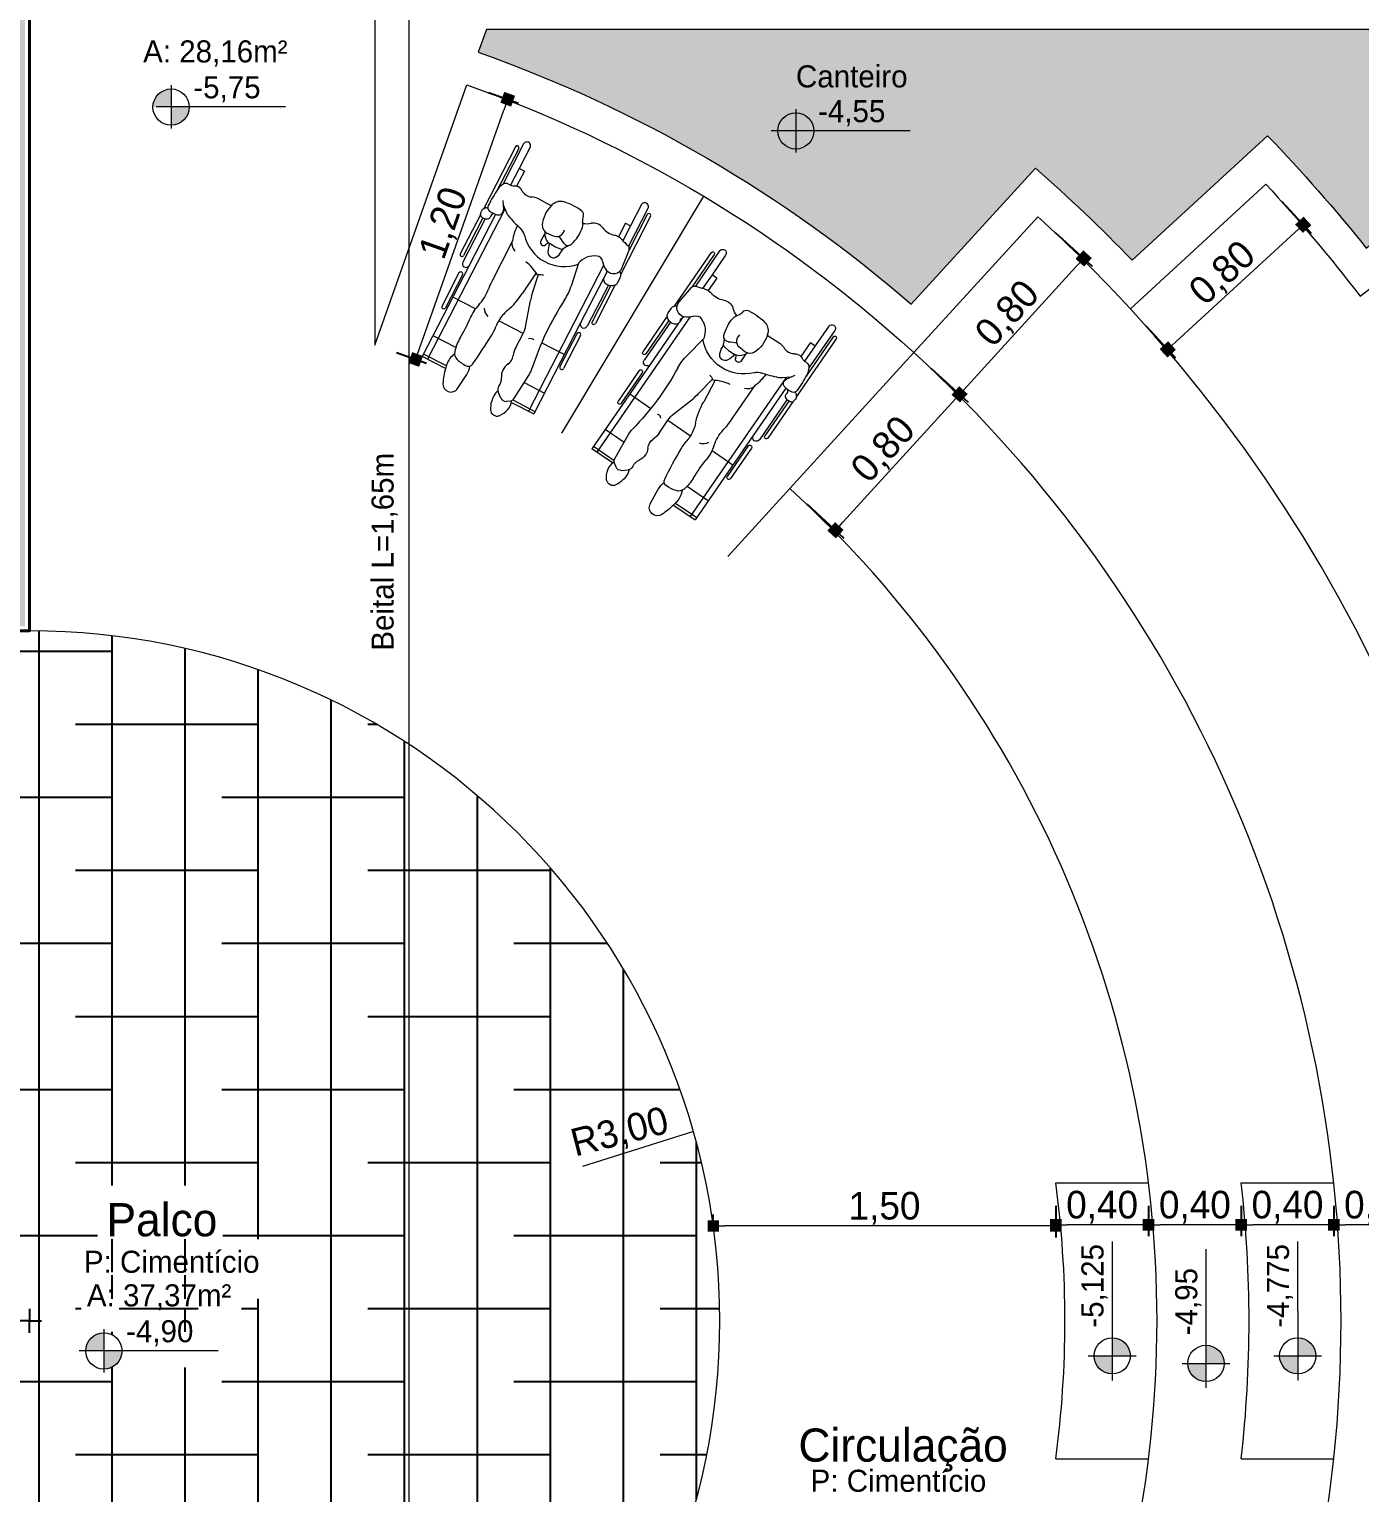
# Model space of a CAD drawing. Header units: millimetres. Extents: x 3006 to 6000, y 1661 to 3774.
# Drawn here: x 3761.3 to 3767.09, y 1871.82 to 1878.18 of the extents above; entities that cross this region are included whole.
import ezdxf

# ---------------------------------------------------------------- set-up
doc = ezdxf.new("R2010")
doc.units = ezdxf.units.MM
doc.header["$LTSCALE"] = 10
for name, color, linetype, lineweight in [('.10', 200, 'Continuous', 9), ('.15', 150, 'Continuous', 15), ('.20', 130, 'Continuous', 20), ('.40', 20, 'Continuous', 40), ('COTAS', 230, 'Continuous', 15), ('MARCAÇÕES', 230, 'Continuous', 15)]:
    doc.layers.add(name, color=color, linetype=linetype, lineweight=lineweight)
doc.layers.add('.20 hachura', color=185, linetype='Continuous')
doc.layers.add('Escrita', color=34, linetype='Continuous')
doc.layers.add('Verde', color=7, linetype='Continuous', true_color=0x136734)
doc.styles.add('Texto Wilian', font='himalaya.ttf')
doc.dimstyles.new('Cota 1-75 Exter WMJ', dxfattribs={"dimtxt": 0.12, "dimasz": 0.05, "dimexe": 0.05, "dimexo": 0.1, "dimgap": 0.002, "dimtad": 1, "dimzin": 1, "dimtxsty": 'Texto Wilian', "dimblk": 'BOXFILLED', "dimcen": 2.5, "dimclrd": 230, "dimclre": 230, "dimclrt": 104, "dimazin": 0, "dimtfac": 1, "dimtix": 1, "dimtmove": 0, "dimatfit": 3, "dimfxl": 0.3, "dimfxlon": 1, "dimlwd": 20, "dimarcsym": 1})
doc.dimstyles.new('Cota 1-75 Interna WMJ', dxfattribs={"dimtxt": 0.12, "dimasz": 0.01, "dimexe": 1.25, "dimexo": 0.625, "dimgap": 0.05, "dimtad": 1, "dimzin": 1, "dimtxsty": 'Texto Wilian', "dimcen": 0, "dimse1": 1, "dimse2": 1, "dimsd1": 1, "dimsd2": 1, "dimclrd": 106, "dimclrt": 104, "dimazin": 0, "dimtfac": 1, "dimtix": 1, "dimtmove": 0, "dimatfit": 3, "dimfxl": 1, "dimlwd": 35, "dimarcsym": 2})

# ---------------------------------------------------------------- blocks, each defined once
blk = doc.blocks.new('cadeira de rodas')
at = {"layer": 'Verde', "color": 106, "lineweight": 9}
for p, q in [((3729.3176, 1869.0425), (3729.4153, 1869.1011)), ((3729.6442, 1868.719), (3729.4153, 1869.1011)), ((3729.2163, 1869.0441), (3729.2464, 1868.9786)), ((3729.3256, 1869.0334), (3729.4214, 1869.0908)), ((3729.7709, 1868.4583), (3729.3935, 1869.088)), ((3729.3716, 1868.9565), (3729.4675, 1869.0139)), ((3729.0813, 1868.9067), (3729.1104, 1868.9021)), ((3729.6249, 1868.7654), (3729.5423, 1868.9033)), ((3729.6397, 1868.7742), (3729.5571, 1868.9121)), ((3729.0413, 1868.8769), (3728.9479, 1868.821)), ((3729.0472, 1868.8666), (3728.9541, 1868.8108)), ((3729.049, 1868.8604), (3729.1032, 1868.7485)), ((3729.0578, 1868.8947), (3729.0492, 1868.8778)), ((3729.4692, 1868.7955), (3729.5643, 1868.8525)), ((3729.1769, 1868.439), (3728.9479, 1868.821)), ((3729.3361, 1868.2227), (3728.9697, 1868.8341)), ((3729.0855, 1868.785), (3729.0002, 1868.7339)), ((3729.2346, 1868.7351), (3729.2695, 1868.6761)), ((3729.2697, 1868.6759), (3729.3718, 1868.7371)), ((3729.7726, 1868.5048), (3729.6442, 1868.719)), ((3729.7801, 1868.554), (3729.6715, 1868.7353)), ((3729.7884, 1868.56), (3729.6941, 1868.7174)), ((3729.8057, 1868.5621), (3729.7077, 1868.7256)), ((3729.2934, 1868.6469), (3729.374, 1868.5741)), ((3729.636, 1868.5034), (3729.5332, 1868.6728)), ((3729.1303, 1868.469), (3729.0477, 1868.6069)), ((3729.1452, 1868.4779), (3729.0625, 1868.6158)), ((3729.0969, 1868.5724), (3729.1921, 1868.6295)), ((3729.4627, 1868.4887), (3729.4196, 1868.5862)), ((3729.4517, 1868.4859), (3729.3938, 1868.5537)), ((3729.8079, 1868.5602), (3729.8172, 1868.5497)), ((3729.8204, 1868.5399), (3729.8195, 1868.5296)), ((3729.977, 1868.2762), (3729.8202, 1868.5377)), ((3729.7899, 1868.4556), (3729.7541, 1868.4606)), ((3729.8077, 1868.4461), (3729.7719, 1868.4652)), ((3729.7836, 1868.4565), (3729.7857, 1868.4578)), ((3729.2529, 1868.2503), (3729.1497, 1868.4227)), ((3729.2455, 1868.2429), (3729.1548, 1868.3943)), ((3729.2885, 1868.2527), (3729.1769, 1868.439)), ((3729.5887, 1868.3667), (3729.5713, 1868.3983)), ((3729.9633, 1868.2681), (3729.8563, 1868.4466)), ((3729.9685, 1868.2397), (3729.8663, 1868.4102)), ((3729.2379, 1868.2247), (3729.1412, 1868.3861)), ((3729.4019, 1868.311), (3729.3343, 1868.3898)), ((3729.4907, 1868.3063), (3729.4898, 1868.3287)), ((3729.5155, 1868.359), (3729.4969, 1868.3442)), ((3729.517, 1868.3599), (3729.5381, 1868.3712)), ((3729.5465, 1868.3746), (3729.5451, 1868.3903)), ((3729.5843, 1868.3575), (3729.5637, 1868.3436)), ((3729.5958, 1868.3626), (3729.5815, 1868.3707)), ((3729.8658, 1868.2998), (3729.8282, 1868.3626)), ((3729.8876, 1868.3129), (3729.846, 1868.3823)), ((3729.6768, 1868.2797), (3729.7346, 1868.3127)), ((3729.8658, 1868.2998), (3729.8876, 1868.3129)), ((3729.9413, 1868.2234), (3729.8876, 1868.3129)), ((3729.2411, 1868.2094), (3729.2532, 1868.1895)), ((3729.3045, 1868.226), (3729.2946, 1868.2426)), ((3729.4105, 1867.9368), (3729.2653, 1868.1791)), ((3729.2854, 1868.1589), (3729.3348, 1868.0935)), ((3729.4241, 1867.9449), (3729.3357, 1868.0924)), ((3729.4467, 1867.927), (3729.3511, 1868.0866)), ((3729.4203, 1868.0328), (3729.383, 1868.095)), ((3729.4421, 1868.0459), (3729.4084, 1868.102)), ((3729.4421, 1868.0459), (3729.4203, 1868.0328)), ((3729.4739, 1867.9433), (3729.4203, 1868.0328))]:
    blk.add_line(p, q, dxfattribs=at)
for centre, radius, start, end in [((3729.2481, 1869.0587), 0.035, 52.9013, 204.69481), ((3729.0551, 1868.8034), 0.3551, 42.32881, 52.9013), ((3729.0551, 1868.8034), 0.3551, 39.19317, 42.32881), ((3729.0481, 1868.9468), 0.0283, 60.10527, 168.09807), ((3729.0029, 1868.8682), 0.1189, 25.82556, 60.10527), ((3729.3281, 1869.0162), 0.0899, 204.69481, 230.4814), ((3729.3628, 1868.8301), 0.1541, 104.4144, 122.22019), ((3729.3335, 1868.944), 0.0365, 45.7676, 104.4144), ((3729.2601, 1868.9706), 0.0906, 3.58505, 39.19317), ((3729.2208, 1868.8283), 0.198, 27.23456, 45.7676), ((3729.1041, 1868.935), 0.0856, 168.09807, 228.33557), ((3729.0778, 1868.8845), 0.0225, 81.00138, 153.02827), ((3729.073, 1868.9022), 0.0411, 358.65399, 25.82556), ((3729.1066, 1868.8776), 0.0248, 20.80973, 81.00138), ((3729.2925, 1868.9416), 0.0223, 166.40323, 202.77116), ((3729.2925, 1868.9416), 0.0223, 122.22019, 166.40323), ((3731.3818, 1869.8186), 2.2882, 202.77116, 206.51512), ((3729.9951, 1869.2268), 0.6729, 207.23456, 215.42968), ((3729.5497, 1868.9077), 0.00864, 30.93213, 210.93213), ((3729.0667, 1868.8689), 0.0196, 153.02827, 205.82505), ((3729.1808, 1868.9058), 0.0546, 200.80973, 243.0168), ((3729.1272, 1868.8005), 0.0635, 2.04283, 63.0168), ((3729.2447, 1868.8047), 0.054, 182.04283, 231.05934), ((3729.5461, 1868.9027), 0.2367, 206.51512, 216.98812), ((3729.2882, 1868.7239), 0.1947, 15.102, 35.42968), ((3729.668, 1868.8263), 0.1987, 195.102, 218.38145), ((3729.6323, 1868.7698), 0.00864, 210.93213, 30.93213), ((3729.2081, 1868.7994), 0.1166, 205.82505, 220.42159), ((3728.1753, 1867.9197), 1.2401, 25.09408, 40.42159), ((3729.146, 1868.6825), 0.103, 30.6782, 51.05934), ((3729.2185, 1868.656), 0.1735, 27.8962, 36.98812), ((3729.2185, 1868.656), 0.1735, 8.32005, 27.8962), ((3729.426, 1868.717), 0.0518, 59.62513, 105.26798), ((3729.6579, 1868.7272), 0.0159, 30.93213, 210.93213), ((3729.7009, 1868.7215), 0.00794, 30.93213, 210.93213), ((3729.2122, 1868.6747), 0.0256, 290.30922, 346.24549), ((3729.3781, 1868.7406), 0.1263, 210.6782, 227.87665), ((3729.7137, 1868.7296), 0.3272, 188.52751, 205.97997), ((3729.2809, 1868.5197), 0.2952, 31.24416, 38.38145), ((3729.0551, 1868.6113), 0.00864, 30.93213, 210.93213), ((3729.2253, 1868.4097), 0.2216, 40.50772, 47.87665), ((3729.8247, 1868.442), 0.0817, 107.22118, 135.28498), ((3729.7856, 1868.5382), 0.0134, 158.7121, 218.75867), ((3729.8029, 1868.5314), 0.032, 95.33857, 158.7121), ((3729.756, 1868.5145), 0.0245, 350.42152, 38.75867), ((3729.8008, 1868.5539), 0.00949, 41.63118, 95.33857), ((3729.8061, 1868.5021), 0.0187, 30.22744, 107.22118), ((3729.8084, 1868.5306), 0.0112, 287.35067, 354.73711), ((3729.8075, 1868.5411), 0.013, 354.73711, 41.63118), ((3729.1377, 1868.4734), 0.00864, 210.93213, 30.93213), ((3729.3007, 1868.5815), 0.1786, 320.30245, 328.7484), ((3729.4592, 1868.6713), 0.1826, 268.20614, 292.15168), ((3729.6018, 1868.4628), 0.0554, 56.03702, 99.7596), ((3729.4851, 1868.3298), 0.23, 31.50197, 49.00658), ((3729.7918, 1868.0167), 0.4472, 96.7493, 106.57618), ((3729.7461, 1868.4034), 0.0578, 82.03285, 96.7493), ((3729.7821, 1868.4842), 0.0216, 135.28498, 241.96121), ((3729.1142, 1868.0989), 0.8196, 24.47781, 30.22744), ((3729.148, 1868.3902), 0.00794, 30.93213, 210.93213), ((3729.1633, 1868.4308), 0.0159, 30.93213, 210.93213), ((3729.521, 1868.5499), 0.2459, 205.09408, 220.61707), ((3729.5737, 1868.2761), 0.1789, 71.59336, 167.61792), ((3729.5003, 1868.377), 0.0246, 58.22709, 189.40013), ((3729.4652, 1868.3204), 0.0912, 34.63971, 58.22709), ((3729.559, 1868.3916), 0.014, 28.75931, 185.16315), ((3729.6481, 1868.4996), 0.0567, 251.59336, 286.57618), ((3729.8449, 1868.4067), 0.0213, 297.15895, 356.34444), ((3729.797, 1868.4098), 0.0693, 0.35808, 24.47781), ((3729.797, 1868.4098), 0.0693, 356.34444, 0.35808), ((3729.5842, 1868.3909), 0.1097, 189.40013, 211.17021), ((3729.5086, 1868.3294), 0.0189, 128.45526, 182.30334), ((3729.5214, 1868.3516), 0.00943, 118.03792, 128.45526), ((3729.5594, 1868.3312), 0.0452, 60.65721, 118.03792), ((3729.5824, 1868.3124), 0.0364, 120.93213, 226.36979), ((3729.6046, 1868.3274), 0.0364, 53.30604, 123.96663), ((3729.5462, 1868.2489), 0.1342, 13.28311, 53.30604), ((3729.7065, 1868.362), 0.0567, 299.65125, 327.39512), ((3729.7934, 1868.3064), 0.0463, 84.06363, 147.39512), ((3729.8021, 1868.3905), 0.0382, 264.06363, 313.03975), ((3729.8021, 1868.3905), 0.0382, 313.03975, 326.14702), ((3729.88, 1868.3383), 0.0555, 117.15895, 146.14702), ((3729.3147, 1868.2829), 0.0916, 320.87654, 17.87731), ((3729.5106, 1868.2968), 0.022, 90.10219, 190.5185), ((3729.6659, 1868.3256), 0.18, 190.5185, 217.34203), ((3729.5099, 1868.6849), 0.3661, 270.10219, 275.81693), ((3729.628, 1868.262), 0.0513, 310.97641, 9.06565), ((3729.5462, 1868.2489), 0.1342, 9.06565, 13.28311), ((3729.9701, 1868.2721), 0.00794, 210.93213, 30.93213), ((3729.261, 1868.2215), 0.0233, 171.93032, 211.30555), ((3729.2767, 1868.2192), 0.0392, 142.82308, 171.93032), ((3729.2767, 1868.2192), 0.0392, 127.44845, 142.82308), ((3729.2767, 1868.2192), 0.0392, 97.63927, 127.44845), ((3729.2743, 1868.2373), 0.0209, 15.34117, 97.63927), ((3729.3175, 1868.1832), 0.0403, 99.07554, 217.10589), ((3729.3301, 1868.2526), 0.0369, 195.34117, 234.61501), ((3729.3227, 1868.151), 0.0729, 65.48066, 99.07554), ((3729.3644, 1868.2425), 0.0276, 245.48066, 320.87654), ((3729.6306, 1868.128), 0.1185, 140.6578, 158.45434), ((3729.5592, 1868.2443), 0.0458, 217.34203, 243.73377), ((3729.5592, 1868.2443), 0.0458, 243.73377, 252.26108), ((3729.4955, 1868.4145), 0.2534, 291.14885, 310.97641), ((3729.9549, 1868.2315), 0.0159, 210.93213, 30.93213), ((3729.2754, 1868.203), 0.026, 211.30555, 247.05125), ((3729.2754, 1868.203), 0.026, 247.05125, 275.02842), ((3729.4839, 1868.0574), 0.0827, 94.44875, 137.50157), ((3729.4736, 1868.19), 0.0503, 274.44875, 338.45434), ((3729.5346, 1868.1672), 0.0351, 31.88567, 72.26108), ((3729.5802, 1868.1956), 0.0187, 211.88567, 291.14885), ((3729.349, 1868.1042), 0.0178, 217.10589, 276.6728), ((3729.349, 1868.1042), 0.0178, 276.6728, 289.48509), ((3729.4162, 1867.9142), 0.1838, 98.08068, 109.48509), ((3729.3827, 1868.1501), 0.0545, 278.08068, 317.50157), ((3729.4173, 1867.9408), 0.00794, 210.93213, 30.93213), ((3729.4603, 1867.9351), 0.0159, 210.93213, 30.93213)]:
    blk.add_arc(centre, radius, start, end, dxfattribs=at)
blk = doc.blocks.new('*D213')
at = {"layer": 'Defpoints', "color": 0, "transparency": 16777216}
for p in [(3754.2103, 1875.563), (3761.3053, 1875.563), (3754.2103, 1875.3502)]:
    blk.add_point(p, dxfattribs=at)
at = {"layer": 'COTAS', "color": 104, "transparency": 16777216, "insert": (3757.7578, 1875.4749), "char_height": 0.12, "attachment_point": 5, "style": 'Texto Wilian'}
blk.add_mtext('7,10', dxfattribs=at)
blk = doc.blocks.new('*D214')
at = {"layer": 'Defpoints', "color": 0, "transparency": 16777216}
for p in [(3764.1735, 1873.3253), (3761.2663, 1872.5848)]:
    blk.add_point(p, dxfattribs=at)
at = {"layer": '.20 hachura', "color": 104, "transparency": 16777216, "insert": (3763.8718, 1873.3771), "char_height": 0.12, "attachment_point": 5, "rotation": 14.29, "style": 'Texto Wilian'}
blk.add_mtext('R3,00', dxfattribs=at)
blk = doc.blocks.new('_BoxFilled')
at = {"color": 0, "linetype": 'ByBlock', "lineweight": -2}
blk.add_line((-0.5, 0), (-1, 0), dxfattribs=at)
at = {"color": 0, "linetype": 'ByBlock'}
blk.add_solid([(-0.5, 0.5), (0.5, 0.5), (-0.5, -0.5), (0.5, -0.5)], dxfattribs=at)
blk = doc.blocks.new('*D303')
at = {"layer": 'COTAS', "color": 230, "lineweight": -2, "transparency": 16777216}
for p, q in [((3767.1053, 1886.9133), (3767.1053, 1887.2633)), ((3771.8883, 1886.9133), (3771.8883, 1887.2633))]:
    blk.add_line(p, q, dxfattribs=at)
at = {"layer": 'COTAS', "color": 230, "linetype": 'Continuous', "lineweight": 20, "transparency": 16777216}
blk.add_line((3767.1553, 1887.2133), (3771.8383, 1887.2133), dxfattribs=at)
at = {"layer": 'Defpoints', "color": 0, "transparency": 16777216}
for p in [(3771.8883, 1887.2133), (3767.1053, 1886.1325), (3771.8883, 1874.2275)]:
    blk.add_point(p, dxfattribs=at)
at = {"layer": 'COTAS', "color": 230, "lineweight": 20, "transparency": 16777216, "xscale": 0.05, "yscale": 0.05, "zscale": 0.05, "rotation": 180}
blk.add_blockref('_BoxFilled', (3767.1053, 1887.2133), dxfattribs=at)
at = {"layer": 'COTAS', "color": 230, "lineweight": 20, "transparency": 16777216, "xscale": 0.05, "yscale": 0.05, "zscale": 0.05}
blk.add_blockref('_BoxFilled', (3771.8883, 1887.2133), dxfattribs=at)
at = {"layer": 'COTAS', "color": 104, "transparency": 16777216, "insert": (3769.4968, 1887.29), "char_height": 0.12, "attachment_point": 5, "style": 'Texto Wilian'}
blk.add_mtext('4,78', dxfattribs=at)
blk = doc.blocks.new('*D305')
at = {"layer": 'COTAS', "color": 230, "lineweight": -2, "transparency": 16777216}
for p, q in [((3717.9963, 1887.1404), (3717.9963, 1887.4904)), ((3773.2383, 1887.1404), (3773.2383, 1887.4904))]:
    blk.add_line(p, q, dxfattribs=at)
at = {"layer": 'COTAS', "color": 230, "linetype": 'Continuous', "lineweight": 20, "transparency": 16777216}
blk.add_line((3773.1883, 1887.4404), (3718.0463, 1887.4404), dxfattribs=at)
at = {"layer": 'Defpoints', "color": 0, "transparency": 16777216}
for p in [(3717.9963, 1887.4404), (3717.9963, 1876.9275), (3773.2383, 1876.9275)]:
    blk.add_point(p, dxfattribs=at)
at = {"layer": 'COTAS', "color": 230, "lineweight": 20, "transparency": 16777216, "xscale": 0.05, "yscale": 0.05, "zscale": 0.05, "rotation": 180}
blk.add_blockref('_BoxFilled', (3717.9963, 1887.4404), dxfattribs=at)
at = {"layer": 'COTAS', "color": 230, "lineweight": 20, "transparency": 16777216, "xscale": 0.05, "yscale": 0.05, "zscale": 0.05}
blk.add_blockref('_BoxFilled', (3773.2383, 1887.4404), dxfattribs=at)
at = {"layer": 'COTAS', "color": 104, "transparency": 16777216, "insert": (3745.6173, 1887.5171), "char_height": 0.12, "attachment_point": 5, "style": 'Texto Wilian'}
blk.add_mtext('55,24', dxfattribs=at)
blk = doc.blocks.new('*D315')
at = {"layer": 'COTAS', "color": 230, "lineweight": -2, "transparency": 16777216}
for p, q in [((3766.9737, 1873.063), (3766.9737, 1872.9304)), ((3767.3758, 1873.063), (3767.3758, 1872.9304))]:
    blk.add_line(p, q, dxfattribs=at)
at = {"layer": 'COTAS', "color": 230, "linetype": 'Continuous', "lineweight": 20, "transparency": 16777216}
blk.add_line((3767.3258, 1872.9804), (3767.0237, 1872.9804), dxfattribs=at)
at = {"layer": 'Defpoints', "color": 0, "transparency": 16777216}
for p in [(3766.9737, 1873.163), (3767.3758, 1873.163), (3766.9737, 1872.9804)]:
    blk.add_point(p, dxfattribs=at)
at = {"layer": 'COTAS', "color": 230, "lineweight": 20, "transparency": 16777216, "xscale": 0.05, "yscale": 0.05, "zscale": 0.05, "rotation": 180}
blk.add_blockref('_BoxFilled', (3766.9737, 1872.9804), dxfattribs=at)
at = {"layer": 'COTAS', "color": 230, "lineweight": 20, "transparency": 16777216, "xscale": 0.05, "yscale": 0.05, "zscale": 0.05}
blk.add_blockref('_BoxFilled', (3767.3758, 1872.9804), dxfattribs=at)
at = {"layer": 'COTAS', "color": 104, "transparency": 16777216, "insert": (3767.1747, 1873.0571), "char_height": 0.12, "attachment_point": 5, "style": 'Texto Wilian'}
blk.add_mtext('0,40', dxfattribs=at)
blk = doc.blocks.new('*D316')
at = {"layer": 'COTAS', "color": 230, "lineweight": -2, "transparency": 16777216}
for p, q in [((3766.5713, 1873.063), (3766.5713, 1872.9304)), ((3766.9737, 1873.063), (3766.9737, 1872.9304))]:
    blk.add_line(p, q, dxfattribs=at)
at = {"layer": 'COTAS', "color": 230, "linetype": 'Continuous', "lineweight": 20, "transparency": 16777216}
blk.add_line((3766.9237, 1872.9804), (3766.6213, 1872.9804), dxfattribs=at)
at = {"layer": 'Defpoints', "color": 0, "transparency": 16777216}
for p in [(3766.5713, 1873.163), (3766.9737, 1873.163), (3766.5713, 1872.9804)]:
    blk.add_point(p, dxfattribs=at)
at = {"layer": 'COTAS', "color": 230, "lineweight": 20, "transparency": 16777216, "xscale": 0.05, "yscale": 0.05, "zscale": 0.05, "rotation": 180}
blk.add_blockref('_BoxFilled', (3766.5713, 1872.9804), dxfattribs=at)
at = {"layer": 'COTAS', "color": 230, "lineweight": 20, "transparency": 16777216, "xscale": 0.05, "yscale": 0.05, "zscale": 0.05}
blk.add_blockref('_BoxFilled', (3766.9737, 1872.9804), dxfattribs=at)
at = {"layer": 'COTAS', "color": 104, "transparency": 16777216, "insert": (3766.7725, 1873.0571), "char_height": 0.12, "attachment_point": 5, "style": 'Texto Wilian'}
blk.add_mtext('0,40', dxfattribs=at)
blk = doc.blocks.new('*D317')
at = {"layer": 'COTAS', "color": 230, "lineweight": -2, "transparency": 16777216}
for p, q in [((3766.1685, 1873.063), (3766.1685, 1872.9304)), ((3766.5713, 1873.063), (3766.5713, 1872.9304))]:
    blk.add_line(p, q, dxfattribs=at)
at = {"layer": 'COTAS', "color": 230, "linetype": 'Continuous', "lineweight": 20, "transparency": 16777216}
blk.add_line((3766.5213, 1872.9804), (3766.2185, 1872.9804), dxfattribs=at)
at = {"layer": 'Defpoints', "color": 0, "transparency": 16777216}
for p in [(3766.1685, 1873.163), (3766.5713, 1873.163), (3766.1685, 1872.9804)]:
    blk.add_point(p, dxfattribs=at)
at = {"layer": 'COTAS', "color": 230, "lineweight": 20, "transparency": 16777216, "xscale": 0.05, "yscale": 0.05, "zscale": 0.05, "rotation": 180}
blk.add_blockref('_BoxFilled', (3766.1685, 1872.9804), dxfattribs=at)
at = {"layer": 'COTAS', "color": 230, "lineweight": 20, "transparency": 16777216, "xscale": 0.05, "yscale": 0.05, "zscale": 0.05}
blk.add_blockref('_BoxFilled', (3766.5713, 1872.9804), dxfattribs=at)
at = {"layer": 'COTAS', "color": 104, "transparency": 16777216, "insert": (3766.3699, 1873.0571), "char_height": 0.12, "attachment_point": 5, "style": 'Texto Wilian'}
blk.add_mtext('0,40', dxfattribs=at)
blk = doc.blocks.new('*D318')
at = {"layer": 'COTAS', "color": 230, "lineweight": -2, "transparency": 16777216}
for p, q in [((3765.7652, 1873.063), (3765.7652, 1872.9304)), ((3766.1685, 1873.063), (3766.1685, 1872.9304))]:
    blk.add_line(p, q, dxfattribs=at)
at = {"layer": 'COTAS', "color": 230, "linetype": 'Continuous', "lineweight": 20, "transparency": 16777216}
blk.add_line((3766.1185, 1872.9804), (3765.8152, 1872.9804), dxfattribs=at)
at = {"layer": 'Defpoints', "color": 0, "transparency": 16777216}
for p in [(3765.7652, 1873.163), (3766.1685, 1873.163), (3765.7652, 1872.9804)]:
    blk.add_point(p, dxfattribs=at)
at = {"layer": 'COTAS', "color": 230, "lineweight": 20, "transparency": 16777216, "xscale": 0.05, "yscale": 0.05, "zscale": 0.05, "rotation": 180}
blk.add_blockref('_BoxFilled', (3765.7652, 1872.9804), dxfattribs=at)
at = {"layer": 'COTAS', "color": 230, "lineweight": 20, "transparency": 16777216, "xscale": 0.05, "yscale": 0.05, "zscale": 0.05}
blk.add_blockref('_BoxFilled', (3766.1685, 1872.9804), dxfattribs=at)
at = {"layer": 'COTAS', "color": 104, "transparency": 16777216, "insert": (3765.9668, 1873.0571), "char_height": 0.12, "attachment_point": 5, "style": 'Texto Wilian'}
blk.add_mtext('0,40', dxfattribs=at)
blk = doc.blocks.new('*D319')
at = {"layer": 'COTAS', "color": 230, "lineweight": -2, "transparency": 16777216}
for p, q in [((3765.7652, 1873.063), (3765.7652, 1872.9256)), ((3764.2768, 1872.9756), (3764.2768, 1873.0256))]:
    blk.add_line(p, q, dxfattribs=at)
at = {"layer": 'COTAS', "color": 230, "linetype": 'Continuous', "lineweight": 20, "transparency": 16777216}
blk.add_line((3765.7152, 1872.9756), (3764.3268, 1872.9756), dxfattribs=at)
at = {"layer": 'Defpoints', "color": 0, "transparency": 16777216}
for p in [(3765.7652, 1873.163), (3764.2768, 1872.9756), (3764.2768, 1872.9756)]:
    blk.add_point(p, dxfattribs=at)
at = {"layer": 'COTAS', "color": 230, "lineweight": 20, "transparency": 16777216, "xscale": 0.05, "yscale": 0.05, "zscale": 0.05, "rotation": 180}
blk.add_blockref('_BoxFilled', (3764.2768, 1872.9756), dxfattribs=at)
at = {"layer": 'COTAS', "color": 230, "lineweight": 20, "transparency": 16777216, "xscale": 0.05, "yscale": 0.05, "zscale": 0.05}
blk.add_blockref('_BoxFilled', (3765.7652, 1872.9756), dxfattribs=at)
at = {"layer": 'COTAS', "color": 104, "transparency": 16777216, "insert": (3765.021, 1873.0524), "char_height": 0.12, "attachment_point": 5, "style": 'Texto Wilian'}
blk.add_mtext('1,50', dxfattribs=at)
blk = doc.blocks.new('*D322')
at = {"layer": 'COTAS', "color": 230, "lineweight": -2, "transparency": 16777216}
for p, q in [((3766.7459, 1877.4312), (3766.8746, 1877.2913)), ((3766.1571, 1876.8896), (3766.2858, 1876.7497))]:
    blk.add_line(p, q, dxfattribs=at)
at = {"layer": 'COTAS', "color": 230, "linetype": 'Continuous', "lineweight": 20, "transparency": 16777216}
blk.add_line((3766.2888, 1876.8204), (3766.804, 1877.2942), dxfattribs=at)
at = {"layer": 'Defpoints', "color": 0, "transparency": 16777216}
for p in [(3766.6783, 1877.5048), (3766.8408, 1877.3281), (3766.0894, 1876.9632)]:
    blk.add_point(p, dxfattribs=at)
at = {"layer": 'COTAS', "color": 230, "lineweight": 20, "transparency": 16777216, "xscale": 0.05, "yscale": 0.05, "zscale": 0.05}
for p, rotation in [((3766.8408, 1877.3281), 42.60695410545647), ((3766.252, 1876.7865), 222.6069541054565)]:
    blk.add_blockref('_BoxFilled', p, dxfattribs=dict(at, rotation=rotation))
at = {"layer": 'COTAS', "color": 104, "transparency": 16777216, "insert": (3766.4945, 1877.1138), "char_height": 0.12, "attachment_point": 5, "rotation": 42.60695, "style": 'Texto Wilian'}
blk.add_mtext('0,80', dxfattribs=at)
blk = doc.blocks.new('*D323')
at = {"layer": 'COTAS', "color": 230, "lineweight": -2, "transparency": 16777216}
for p, q in [((3765.7616, 1877.296), (3765.9236, 1877.1481)), ((3765.2222, 1876.7052), (3765.3842, 1876.5573))]:
    blk.add_line(p, q, dxfattribs=at)
at = {"layer": 'COTAS', "color": 230, "linetype": 'Continuous', "lineweight": 20, "transparency": 16777216}
blk.add_line((3765.381, 1876.628), (3765.8529, 1877.1449), dxfattribs=at)
at = {"layer": 'Defpoints', "color": 0, "transparency": 16777216}
for p in [(3765.6877, 1877.3634), (3765.8866, 1877.1819), (3765.1484, 1876.7726)]:
    blk.add_point(p, dxfattribs=at)
at = {"layer": 'COTAS', "color": 230, "lineweight": 20, "transparency": 16777216, "xscale": 0.05, "yscale": 0.05, "zscale": 0.05}
for p, rotation in [((3765.8866, 1877.1819), 47.60695410551991), ((3765.3473, 1876.591), 227.6069541055199)]:
    blk.add_blockref('_BoxFilled', p, dxfattribs=dict(at, rotation=rotation))
at = {"layer": 'COTAS', "color": 104, "transparency": 16777216, "insert": (3765.5603, 1876.9382), "char_height": 0.12, "attachment_point": 5, "rotation": 47.60695, "style": 'Texto Wilian'}
blk.add_mtext('0,80', dxfattribs=at)
blk = doc.blocks.new('*D324')
at = {"layer": 'COTAS', "color": 230, "lineweight": -2, "transparency": 16777216}
for p, q in [((3763.2996, 1877.9036), (3763.4304, 1877.8574)), ((3762.8996, 1876.7723), (3763.0304, 1876.726))]:
    blk.add_line(p, q, dxfattribs=at)
at = {"layer": 'COTAS', "color": 230, "linetype": 'Continuous', "lineweight": 20, "transparency": 16777216}
blk.add_line((3763, 1876.7898), (3763.3666, 1877.8269), dxfattribs=at)
at = {"layer": 'Defpoints', "color": 0, "transparency": 16777216}
for p in [(3763.2053, 1877.937), (3763.3833, 1877.8741), (3762.8053, 1876.8056)]:
    blk.add_point(p, dxfattribs=at)
at = {"layer": 'COTAS', "color": 230, "lineweight": 20, "transparency": 16777216, "xscale": 0.05, "yscale": 0.05, "zscale": 0.05}
for p, rotation in [((3763.3833, 1877.8741), 70.52877936550247), ((3762.9833, 1876.7427), 250.5287793655025)]:
    blk.add_blockref('_BoxFilled', p, dxfattribs=dict(at, rotation=rotation))
at = {"layer": 'COTAS', "color": 104, "transparency": 16777216, "insert": (3763.1109, 1877.3339), "char_height": 0.12, "attachment_point": 5, "rotation": 70.52878, "style": 'Texto Wilian'}
blk.add_mtext('1,20', dxfattribs=at)
blk = doc.blocks.new('*D325')
at = {"layer": 'COTAS', "color": 230, "lineweight": -2, "transparency": 16777216}
for p, q in [((3765.2222, 1876.7052), (3765.3842, 1876.5573)), ((3764.6828, 1876.1144), (3764.8448, 1875.9665))]:
    blk.add_line(p, q, dxfattribs=at)
at = {"layer": 'COTAS', "color": 230, "linetype": 'Continuous', "lineweight": 20, "transparency": 16777216}
blk.add_line((3764.8416, 1876.0371), (3765.3136, 1876.5541), dxfattribs=at)
at = {"layer": 'Defpoints', "color": 0, "transparency": 16777216}
for p in [(3765.1484, 1876.7726), (3765.3473, 1876.591), (3764.609, 1876.1818)]:
    blk.add_point(p, dxfattribs=at)
at = {"layer": 'COTAS', "color": 230, "lineweight": 20, "transparency": 16777216, "xscale": 0.05, "yscale": 0.05, "zscale": 0.05}
for p, rotation in [((3765.3473, 1876.591), 47.60695410547391), ((3764.8079, 1876.0002), 227.6069541054739)]:
    blk.add_blockref('_BoxFilled', p, dxfattribs=dict(at, rotation=rotation))
at = {"layer": 'COTAS', "color": 104, "transparency": 16777216, "insert": (3765.0209, 1876.3473), "char_height": 0.12, "attachment_point": 5, "rotation": 47.60695, "style": 'Texto Wilian'}
blk.add_mtext('0,80', dxfattribs=at)
blk = doc.blocks.new('*D332')
at = {"layer": 'COTAS', "color": 230, "linetype": 'Continuous', "lineweight": 20, "transparency": 16777216}
blk.add_line((3770.5341, 1868.8192), (3771.0816, 1868.5972), dxfattribs=at)
at = {"layer": 'Defpoints', "color": 0, "transparency": 16777216}
for p in [(3761.3053, 1872.563), (3771.1279, 1868.5784)]:
    blk.add_point(p, dxfattribs=at)
at = {"layer": 'COTAS', "color": 230, "lineweight": 20, "transparency": 16777216, "xscale": 0.05, "yscale": 0.05, "zscale": 0.05, "rotation": 337.9197695817825}
blk.add_blockref('_BoxFilled', (3771.1279, 1868.5784), dxfattribs=at)
at = {"layer": 'COTAS', "color": 104, "transparency": 16777216, "insert": (3770.8, 1868.7942), "char_height": 0.12, "attachment_point": 5, "rotation": 337.91977, "style": 'Texto Wilian'}
blk.add_mtext('R10,60', dxfattribs=at)
blk = doc.blocks.new('*D333')
at = {"layer": 'COTAS', "color": 230, "linetype": 'Continuous', "lineweight": 20, "transparency": 16777216}
blk.add_line((3770.7881, 1875.7006), (3771.3213, 1875.8771), dxfattribs=at)
at = {"layer": 'Defpoints', "color": 0, "transparency": 16777216}
for p in [(3771.3688, 1875.8928), (3761.3053, 1872.563)]:
    blk.add_point(p, dxfattribs=at)
at = {"layer": 'COTAS', "color": 230, "lineweight": 20, "transparency": 16777216, "xscale": 0.05, "yscale": 0.05, "zscale": 0.05, "rotation": 18.30855003700211}
blk.add_blockref('_BoxFilled', (3771.3688, 1875.8928), dxfattribs=at)
at = {"layer": 'COTAS', "color": 104, "transparency": 16777216, "insert": (3771.0068, 1875.8538), "char_height": 0.12, "attachment_point": 5, "rotation": 18.30855, "style": 'Texto Wilian'}
blk.add_mtext('R10,60', dxfattribs=at)

msp = doc.modelspace()

# ---------------------------------------------------------------- hatches: boundary and pattern name
at = {"layer": '.20 hachura'}
h = msp.add_hatch(dxfattribs=at)
h.set_pattern_fill('AR-HBONE', color=185, scale=0.001)
edge = h.paths.add_edge_path()
edge.add_line((3773.0883, 1869.683), (3771.5066, 1869.683))
edge.add_arc((3758.223, 1873.9584), 13.9547, 329.12833, 342.15899, ccw=False)
edge.add_line((3770.2006, 1866.798), (3770.2006, 1865.298))
edge.add_line((3770.2006, 1865.298), (3767.1053, 1865.298))
edge.add_line((3767.1053, 1865.298), (3767.1053, 1860.058))
edge.add_line((3767.1053, 1860.058), (3755.7103, 1860.058))
edge.add_line((3755.7103, 1860.058), (3755.7103, 1859.458))
edge.add_line((3755.7103, 1859.458), (3754.2103, 1859.458))
edge.add_line((3754.2103, 1859.458), (3754.2103, 1860.058))
edge.add_line((3754.2103, 1860.058), (3752.1383, 1860.058))
edge.add_line((3752.1383, 1860.058), (3752.1383, 1859.458))
edge.add_line((3752.1383, 1859.458), (3750.1383, 1859.458))
edge.add_line((3750.1383, 1859.458), (3750.1383, 1860.058))
edge.add_line((3750.1383, 1860.058), (3727.4333, 1860.058))
edge.add_line((3727.4333, 1860.058), (3727.4433, 1859.058))
edge.add_line((3727.4433, 1859.058), (3720.1883, 1859.058))
edge.add_line((3720.1883, 1859.058), (3720.1883, 1860.058))
edge.add_line((3720.1883, 1860.058), (3717.9963, 1860.058))
edge.add_line((3717.9963, 1860.058), (3717.9963, 1872.563))
edge.add_line((3717.9963, 1872.563), (3715.9963, 1872.5389))
edge.add_line((3715.9963, 1872.5389), (3715.9963, 1858.058))
edge.add_line((3715.9963, 1858.058), (3769.1053, 1858.058))
edge.add_line((3769.1053, 1858.058), (3769.1053, 1860.4811))
edge.add_arc((3761.3053, 1872.563), 14.3809, 302.84623, 374.33722)
edge.add_arc((3761.3053, 1872.563), 14.3809, 14.33722, 57.15377)
edge.add_line((3769.1053, 1884.6448), (3769.1053, 1887.068))
edge.add_line((3769.1053, 1887.068), (3715.9963, 1887.068))
edge.add_line((3715.9963, 1887.068), (3715.9963, 1872.5394))
edge.add_line((3715.9963, 1872.5394), (3717.9963, 1872.563))
edge.add_line((3717.9963, 1872.563), (3717.9963, 1885.068))
edge.add_line((3717.9963, 1885.068), (3720.1883, 1885.068))
edge.add_line((3720.1883, 1885.068), (3720.1883, 1886.068))
edge.add_line((3720.1883, 1886.068), (3728.6383, 1886.068))
edge.add_line((3728.6383, 1886.068), (3728.6383, 1885.068))
edge.add_line((3728.6383, 1885.068), (3750.1383, 1885.068))
edge.add_line((3750.1383, 1885.068), (3750.1383, 1885.668))
edge.add_line((3750.1383, 1885.668), (3752.1383, 1885.668))
edge.add_line((3752.1383, 1885.668), (3752.1383, 1885.068))
edge.add_line((3752.1383, 1885.068), (3754.2103, 1885.068))
edge.add_line((3754.2103, 1885.068), (3754.2103, 1885.668))
edge.add_line((3754.2103, 1885.668), (3755.7103, 1885.668))
edge.add_line((3755.7103, 1885.668), (3755.7103, 1885.068))
edge.add_line((3755.7103, 1885.068), (3767.1053, 1885.068))
edge.add_line((3767.1053, 1885.068), (3767.1053, 1879.828))
edge.add_line((3767.1053, 1879.828), (3770.2006, 1879.828))
edge.add_line((3770.2006, 1879.828), (3770.2006, 1878.328))
edge.add_arc((3758.5419, 1871.3119), 13.6069, 17.67373, 31.03894, ccw=False)
edge.add_line((3771.5066, 1875.443), (3773.0883, 1875.443))
edge.add_line((3773.0883, 1875.443), (3773.0883, 1875.863))
edge.add_line((3773.0883, 1875.863), (3773.2383, 1875.863))
edge.add_line((3773.2383, 1875.863), (3773.2383, 1869.263))
edge.add_line((3773.2383, 1869.263), (3773.0883, 1869.263))
edge.add_line((3773.0883, 1869.263), (3773.0883, 1869.683))
h = msp.add_hatch(color=185, dxfattribs=at)
h.dxf.hatch_style = 1
h.paths.add_polyline_path([(3754.1903, 1884.658), (3754.0513, 1884.658), (3754.0513, 1881.198), (3754.1903, 1881.198)])
h.paths.add_polyline_path([(3761.2853, 1864.593), (3761.1753, 1864.593), (3761.1753, 1863.928), (3758.2303, 1863.928), (3758.2303, 1862.978), (3756.6853, 1862.978), (3756.6853, 1862.868), (3758.3403, 1862.868), (3758.3403, 1863.818), (3761.1753, 1863.818), (3761.1753, 1862.6067), (3761.2853, 1862.6067)])
h.paths.add_polyline_path([(3754.1903, 1860.468), (3754.0513, 1860.468), (3754.0513, 1863.928), (3754.1903, 1863.928)])
h.paths.add_polyline_path([(3766.9753, 1860.078), (3766.9753, 1865.278), (3767.0853, 1865.278), (3767.0853, 1860.078)])
h.paths.add_polyline_path([(3762.8253, 1865.278), (3762.9353, 1865.278), (3762.9353, 1863.818), (3762.8253, 1863.818)])
h.paths.add_polyline_path([(3762.8253, 1860.078), (3762.9353, 1860.078), (3762.9353, 1861.538), (3762.8253, 1861.538)])
h.paths.add_polyline_path([(3755.8453, 1860.078), (3755.8453, 1863.818), (3757.3903, 1863.818), (3757.3903, 1863.928), (3755.7303, 1863.928), (3755.7303, 1860.078)])
h.paths.add_polyline_path([(3761.2853, 1880.533), (3761.1753, 1880.533), (3761.1753, 1881.198), (3758.2303, 1881.198), (3758.2303, 1882.148), (3756.6853, 1882.148), (3756.6853, 1882.258), (3758.3403, 1882.258), (3758.3403, 1881.308), (3761.1753, 1881.308), (3761.1753, 1882.5192), (3761.2853, 1882.5192)])
h.paths.add_polyline_path([(3766.9753, 1885.048), (3766.9753, 1879.848), (3767.0853, 1879.848), (3767.0853, 1885.048)])
h.paths.add_polyline_path([(3762.8253, 1879.848), (3762.9353, 1879.848), (3762.9353, 1881.308), (3762.8253, 1881.308)])
h.paths.add_polyline_path([(3762.8253, 1885.048), (3762.9353, 1885.048), (3762.9353, 1883.588), (3762.8253, 1883.588)])
h.paths.add_polyline_path([(3755.8453, 1885.048), (3755.8453, 1881.308), (3757.3903, 1881.308), (3757.3903, 1881.198), (3755.7303, 1881.198), (3755.7303, 1885.048)])
h.paths.add_polyline_path([(3761.1753, 1860.078), (3761.1753, 1861.3667), (3761.2853, 1861.3667), (3761.2853, 1860.078)])
h.paths.add_polyline_path([(3761.1753, 1885.048), (3761.1753, 1883.7592), (3761.2853, 1883.7592), (3761.2853, 1885.048)])
h.paths.add_polyline_path([(3754.1903, 1869.4824), (3754.1903, 1865.083), (3754.0513, 1865.083), (3754.0513, 1869.4824)])
h.paths.add_polyline_path([(3755.8403, 1865.833), (3755.7303, 1865.833), (3755.7303, 1869.543), (3761.2853, 1869.543), (3761.2853, 1865.833), (3761.1753, 1865.833), (3761.1753, 1869.433), (3758.5628, 1869.433), (3758.5628, 1865.833), (3758.4528, 1865.833), (3758.4528, 1869.433), (3755.8403, 1869.433)])
h.paths.add_polyline_path([(3758.4528, 1879.293), (3758.4528, 1875.693), (3755.8403, 1875.693), (3755.8403, 1879.293), (3755.7303, 1879.293), (3755.7303, 1875.583), (3761.2853, 1875.583), (3761.2853, 1879.293), (3761.1753, 1879.293), (3761.1753, 1875.693), (3758.5628, 1875.693), (3758.5628, 1879.293)])
h.paths.add_polyline_path([(3757.3128, 1879.293), (3757.3128, 1879.183), (3757.2028, 1879.183), (3757.2028, 1879.293)], flags=17)
h.paths.add_polyline_path([(3757.3128, 1865.833), (3757.3128, 1865.943), (3757.2028, 1865.943), (3757.2028, 1865.833)])
h.paths.add_polyline_path([(3759.8128, 1879.183), (3759.8128, 1879.293), (3759.7028, 1879.293), (3759.7028, 1879.183)], flags=17)
h.paths.add_polyline_path([(3759.7028, 1865.943), (3759.7028, 1865.833), (3759.8128, 1865.833), (3759.8128, 1865.943)])
edge = h.paths.add_edge_path()
edge.add_line((3754.1903, 1875.563), (3754.1903, 1880.043))
edge.add_line((3754.1903, 1880.043), (3754.0513, 1880.043))
edge.add_line((3754.0513, 1880.043), (3754.0513, 1875.563))
at = {"layer": '.20 hachura', "true_color": 0x0a7808}
h = msp.add_hatch(dxfattribs=at)
h.set_pattern_fill('CROSS', color=96, scale=0.01)
h.set_pattern_definition([(0, (34.848914, 0), (0.0635, 0.0635), [0.03175, -0.09525]), (90, (34.86479, -0.015875), (-0.0635, 0.0635), [0.03175, -0.09525])])
h.paths.add_polyline_path([(3770.1186, 1878.178), (3763.2905, 1878.178), (3763.2553, 1878.0784, -0.093879), (3765.1374, 1876.9831), (3765.6769, 1877.5741, -0.02182), (3766.0971, 1877.174), (3766.686, 1877.7157, -0.02182), (3767.1146, 1877.2272), (3767.7485, 1877.7154, -0.02182), (3768.1731, 1877.1343), (3769.1841, 1877.781, -0.127058), (3770.7255, 1873.313), (3771.7284, 1873.313, 0.124493)])
at = {"layer": '.20 hachura'}
h = msp.add_hatch(dxfattribs=at)
h.set_pattern_fill('ANSI38', color=185, scale=0.1, angle=45)
h.set_pattern_definition([(90, (34.8489, 0), (-0.3175, 0), []), (180, (34.8489, 0), (-0.635, -0.3175), [0.79375, -0.47625])])
edge = h.paths.add_edge_path()
edge.add_line((3761.3053, 1875.563), (3755.7103, 1875.563))
edge.add_line((3755.7103, 1875.563), (3754.2103, 1875.563))
edge.add_line((3754.2103, 1875.563), (3754.2103, 1869.563))
edge.add_line((3754.2103, 1869.563), (3755.7103, 1869.563))
edge.add_line((3755.7103, 1869.563), (3761.3053, 1869.563))
edge.add_arc((3761.3053, 1872.563), 3, 270, 450)
edge = h.paths.add_edge_path(flags=16)
edge.add_arc((3761.6282, 1872.432), 0.0788, 0, 360)
h.paths.add_polyline_path([(3761.6948, 1872.3595), (3762.0382, 1872.3595), (3762.0382, 1872.6191), (3761.6948, 1872.6191)], flags=16)
h.paths.add_polyline_path([(3761.5292, 1872.5155), (3762.2261, 1872.5155), (3762.2261, 1872.7751), (3761.5292, 1872.7751)], flags=16)
h.paths.add_polyline_path([(3761.5149, 1872.659), (3762.3465, 1872.659), (3762.3465, 1872.9186), (3761.5149, 1872.9186)], flags=16)
h.paths.add_polyline_path([(3761.6, 1872.7614), (3762.1445, 1872.7614), (3762.1445, 1873.1508), (3761.6, 1873.1508)], flags=16)
at = {"layer": 'MARCAÇÕES'}
h = msp.add_hatch(color=256, dxfattribs=at)
h.paths.add_polyline_path([(3761.9203, 1877.9189, 0.414214), (3761.8415, 1877.8401), (3761.9203, 1877.8401)])
h.paths.add_polyline_path([(3761.9991, 1877.8401), (3761.9203, 1877.8401), (3761.9203, 1877.7614, 0.414214)])
h = msp.add_hatch(color=256, dxfattribs=at)
h.paths.add_polyline_path([(3764.6356, 1877.8151, 0.414214), (3764.5568, 1877.7363), (3764.6356, 1877.7363)])
h.paths.add_polyline_path([(3764.7144, 1877.7363), (3764.6356, 1877.7363), (3764.6356, 1877.6576, 0.414214)])
h = msp.add_hatch(color=256, dxfattribs=at)
h.paths.add_polyline_path([(3761.6282, 1872.5107, 0.414214), (3761.5494, 1872.432), (3761.6282, 1872.432)])
h.paths.add_polyline_path([(3761.707, 1872.432), (3761.6282, 1872.432), (3761.6282, 1872.3532, 0.414214)])
h = msp.add_hatch(color=256, dxfattribs=at)
h.paths.add_polyline_path([(3765.9319, 1872.4107, 0.414214), (3766.0107, 1872.3319), (3766.0107, 1872.4107)])
h.paths.add_polyline_path([(3766.0107, 1872.4895), (3766.0107, 1872.4107), (3766.0895, 1872.4107, 0.414214)])
h = msp.add_hatch(color=256, dxfattribs=at)
h.paths.add_polyline_path([(3766.7381, 1872.4107, 0.414214), (3766.8168, 1872.3319), (3766.8168, 1872.4107)])
h.paths.add_polyline_path([(3766.8168, 1872.4895), (3766.8168, 1872.4107), (3766.8956, 1872.4107, 0.414214)])
h = msp.add_hatch(color=256, dxfattribs=at)
h.paths.add_polyline_path([(3766.3394, 1872.3779, 0.414214), (3766.4182, 1872.2991), (3766.4182, 1872.3779)])
h.paths.add_polyline_path([(3766.4182, 1872.4566), (3766.4182, 1872.3779), (3766.497, 1872.3779, 0.414214)])

# ---------------------------------------------------------------- linework, layer by layer
at = {"layer": '.10', "color": 200, "lineweight": 9}
for p, q in [((3763.6184, 1876.4229), (3764.2353, 1877.4523)), ((3765.1484, 1876.7726), (3765.6877, 1877.3634)), ((3764.3393, 1875.8864), (3765.1484, 1876.7726)), ((3764.1901, 1873.3866), (3763.7086, 1873.2344)), ((3765.7652, 1873.163), (3766.1685, 1873.163)), ((3766.5713, 1873.163), (3766.9737, 1873.163)), ((3765.7652, 1871.963), (3766.1685, 1871.963)), ((3766.5713, 1871.963), (3766.9737, 1871.963))]:
    msp.add_line(p, q, dxfattribs=at)
for radius, start, end in [(6.5, 317.39305, 42.60695), (5.7, 312.39305, 47.60695), (4.9, 312.39305, 47.60695), (3, 270, 90), (4.5, 352.33774, 7.66226), (5.3, 353.49975, 6.50025)]:
    msp.add_arc((3761.3053, 1872.563), radius, start, end, dxfattribs=at)
at = {"layer": '.15', "color": 150, "lineweight": 15}
msp.add_line((3762.9553, 1865.298), (3762.9553, 1879.828), dxfattribs=at)
at = {"layer": '.20', "color": 130, "lineweight": 20}
for points in [[(3771.8883, 1873.163, 0.130332), (3770.2006, 1878.328), (3762.8053, 1878.328), (3762.8053, 1876.8056), (3763.2053, 1877.937, -0.10035), (3765.1484, 1876.7726), (3765.6877, 1877.3634, -0.02182), (3766.0894, 1876.9632), (3766.6783, 1877.5048, -0.02182), (3767.0885, 1877.0177), (3767.7223, 1877.5059, -0.02182), (3768.1287, 1876.9278), (3769.1395, 1877.5745, -0.126808), (3770.586, 1873.163), (3771.8883, 1873.163)], [(3771.7284, 1873.313, 0.124493), (3770.1186, 1878.178), (3763.2905, 1878.178), (3763.2553, 1878.0784, -0.093879), (3765.1374, 1876.9831), (3765.6769, 1877.5741, -0.02182), (3766.0971, 1877.174), (3766.686, 1877.7157, -0.02182), (3767.1146, 1877.2272), (3767.7485, 1877.7154, -0.02182), (3768.1731, 1877.1343), (3769.1841, 1877.781, -0.127058), (3770.7255, 1873.313), (3771.7284, 1873.313)]]:
    msp.add_lwpolyline(points, format="xyb", dxfattribs=at)
at = {"layer": '.20 hachura', "color": 185}
for points in [[(3761.3053, 1872.6149), (3761.3053, 1872.563), (3761.3572, 1872.563)], [(3761.3053, 1872.511), (3761.3053, 1872.563), (3761.2534, 1872.563)]]:
    msp.add_lwpolyline(points, dxfattribs=at)
at = {"layer": '.40'}
msp.add_lwpolyline([(3758.4328, 1879.313), (3758.4328, 1875.713), (3755.8603, 1875.713), (3755.8603, 1879.313), (3755.7103, 1879.313), (3755.7103, 1875.563), (3761.3053, 1875.563), (3761.3053, 1879.313), (3761.1553, 1879.313), (3761.1553, 1875.713), (3758.5828, 1875.713), (3758.5828, 1879.313)], close=True, dxfattribs=at)
at = {"layer": 'MARCAÇÕES'}
for p, q in [((3761.9203, 1877.9346), (3761.9203, 1877.7462)), ((3762.4176, 1877.8404), (3761.8558, 1877.8404)), ((3764.6356, 1877.8308), (3764.6356, 1877.6424)), ((3765.1329, 1877.7366), (3764.5288, 1877.7363)), ((3766.0105, 1872.908), (3766.0108, 1872.304)), ((3766.4179, 1872.8751), (3766.4182, 1872.2711)), ((3766.8166, 1872.908), (3766.8169, 1872.304)), ((3761.6282, 1872.5264), (3761.6282, 1872.3381)), ((3762.1255, 1872.4322), (3761.5214, 1872.4319)), ((3765.9066, 1872.4107), (3766.1143, 1872.4107)), ((3766.7127, 1872.4107), (3766.9204, 1872.4107)), ((3766.3141, 1872.3779), (3766.5217, 1872.3779))]:
    msp.add_line(p, q, dxfattribs=at)
for centre in [(3761.9203, 1877.8401), (3764.6356, 1877.7363), (3761.6282, 1872.432), (3766.0107, 1872.4107), (3766.8168, 1872.4107), (3766.4182, 1872.3779)]:
    msp.add_circle(centre, 0.0788, dxfattribs=at)

# ---------------------------------------------------------------- block references
at = {"layer": '.40', "rotation": 121.8078937311604}
msp.add_blockref('cadeira de rodas', (7317.0854, -307.4238), dxfattribs=at)
at = {"layer": '.40', "xscale": -1, "rotation": 176.3278397398489}
msp.add_blockref('cadeira de rodas', (162.1507, 3980.1681), dxfattribs=at)

# ---------------------------------------------------------------- texts
at = {"layer": 'Escrita', "width": 3.499882, "attachment_point": 1, "style": 'Texto Wilian'}
for s, insert, char_height in [('{\\C34;A: 28,16m²}', (3761.7987, 1878.1301), 0.096), ('{\\C34;Canteiro }', (3764.6361, 1878.0216), 0.096), ('{\\C34;-5,75}', (3762.0167, 1877.9741), 0.096), ('{\\C34;-4,55}', (3764.732, 1877.8703), 0.096), ('{\\C34;Palco }', (3761.6396, 1873.0747), 0.144), ('{\\C34;P: Cimentício }', (3761.5413, 1872.8678), 0.096), ('{\\C34;A: 37,37m²}', (3761.5543, 1872.7219), 0.096), ('{\\C34;-4,90}', (3761.7246, 1872.5659), 0.096), ('{\\C34;Circulação }', (3764.647, 1872.0947), 0.144), ('{\\C34;P: Cimentício   }', (3764.6999, 1871.9157), 0.096)]:
    msp.add_mtext(s, dxfattribs=dict(at, insert=insert, char_height=char_height))
at = {"layer": 'Escrita', "char_height": 0.096, "width": 3.499882, "rotation": 90, "style": 'Texto Wilian'}
for s, insert, attachment_point in [('{\\C34;Beital L=1,65m}', (3762.7914, 1876.3366), 3), ('{\\C34;-5,125}', (3765.8768, 1872.533), 1), ('{\\C34;-4,775}', (3766.6829, 1872.533), 1), ('{\\C34;-4,95}', (3766.2843, 1872.5002), 1)]:
    msp.add_mtext(s, dxfattribs=dict(at, insert=insert, attachment_point=attachment_point))

# ---------------------------------------------------------------- dimensions: what is measured, and where the dimension line sits
at = {"layer": '.20 hachura', "color": 185}
dim = msp.add_radius_dim(center=(3761.2663, 1872.5848), mpoint=(3764.1735, 1873.3253), dimstyle='Cota 1-75 Interna WMJ', dxfattribs=at)
dim.commit()
dim.dimension.update_dxf_attribs({"geometry": '*D214', "text_midpoint": (3763.9026, 1873.2563), "dimtype": 164})
at = {"layer": 'COTAS'}
for base, p1, p2, dimstyle, picture, middle in [((3717.9963, 1887.4404), (3773.2383, 1876.9275), (3717.9963, 1876.9275), 'Cota 1-75 Exter WMJ', '*D305', (3745.6173, 1887.5171)), ((3754.2103427456, 1875.3501638016), (3761.3053427456, 1875.562951186), (3754.2103427456, 1875.562951186), 'Cota 1-75 Interna WMJ', '*D213', (3757.7578427456, 1875.4748893129))]:
    dim = msp.add_linear_dim(base=base, p1=p1, p2=p2, dimstyle=dimstyle, dxfattribs=at)
    dim.commit()
    dim.dimension.update_dxf_attribs({"geometry": picture, "text_midpoint": middle})
for base, p1, p2, picture, middle in [((3771.8883, 1887.2133), (3767.1053, 1886.1325), (3771.8883, 1874.2275), '*D303', (3769.4968, 1887.29)), ((3765.7652, 1872.9804), (3766.1685, 1873.163), (3765.7652, 1873.163), '*D318', (3765.9668, 1873.0571)), ((3766.1685, 1872.9804), (3766.5713, 1873.163), (3766.1685, 1873.163), '*D317', (3766.3699, 1873.0571)), ((3766.5713, 1872.9804), (3766.9737, 1873.163), (3766.5713, 1873.163), '*D316', (3766.7725, 1873.0571)), ((3766.9737, 1872.9804), (3767.3758, 1873.163), (3766.9737, 1873.163), '*D315', (3767.1747, 1873.0571))]:
    dim = msp.add_linear_dim(base=base, p1=p1, p2=p2, dimstyle='Cota 1-75 Exter WMJ', override={"dimtmove": 1}, dxfattribs=at)
    dim.commit()
    dim.dimension.update_dxf_attribs({"geometry": picture, "text_midpoint": middle})
for p1, p2, distance, picture, middle in [((3762.8053, 1876.8056), (3763.2053, 1877.937), -0.1887, '*D324', (3763.1109, 1877.3339)), ((3766.0894, 1876.9632), (3766.6783, 1877.5048), -0.2401, '*D322', (3766.4945, 1877.1138)), ((3765.1484, 1876.7726), (3765.6877, 1877.3634), -0.2693, '*D323', (3765.5603, 1876.9382)), ((3764.609, 1876.1818), (3765.1484, 1876.7726), -0.2693, '*D325', (3765.0209, 1876.3473))]:
    dim = msp.add_aligned_dim(p1=p1, p2=p2, distance=distance, dimstyle='Cota 1-75 Exter WMJ', dxfattribs=at)
    dim.commit()
    dim.dimension.update_dxf_attribs({"geometry": picture, "text_midpoint": middle})
for mpoint, picture, middle in [((3771.3688, 1875.8928), '*D333', (3771.0309, 1875.781)), ((3771.1279, 1868.5784), '*D332', (3770.7712, 1868.7231))]:
    dim = msp.add_radius_dim(center=(3761.3053, 1872.563), mpoint=mpoint, dimstyle='Cota 1-75 Exter WMJ', dxfattribs=at)
    dim.commit()
    dim.dimension.update_dxf_attribs({"geometry": picture, "text_midpoint": middle, "dimtype": 164})
dim = msp.add_linear_dim(base=(3764.2768, 1872.9756), p1=(3765.7652, 1873.163), p2=(3764.2768, 1872.9756), text='1,50', dimstyle='Cota 1-75 Exter WMJ', override={"dimtmove": 1}, dxfattribs=at)
dim.commit()
dim.dimension.update_dxf_attribs({"geometry": '*D319', "text_midpoint": (3765.021, 1873.0524)})

doc.saveas('drawing.dxf')
